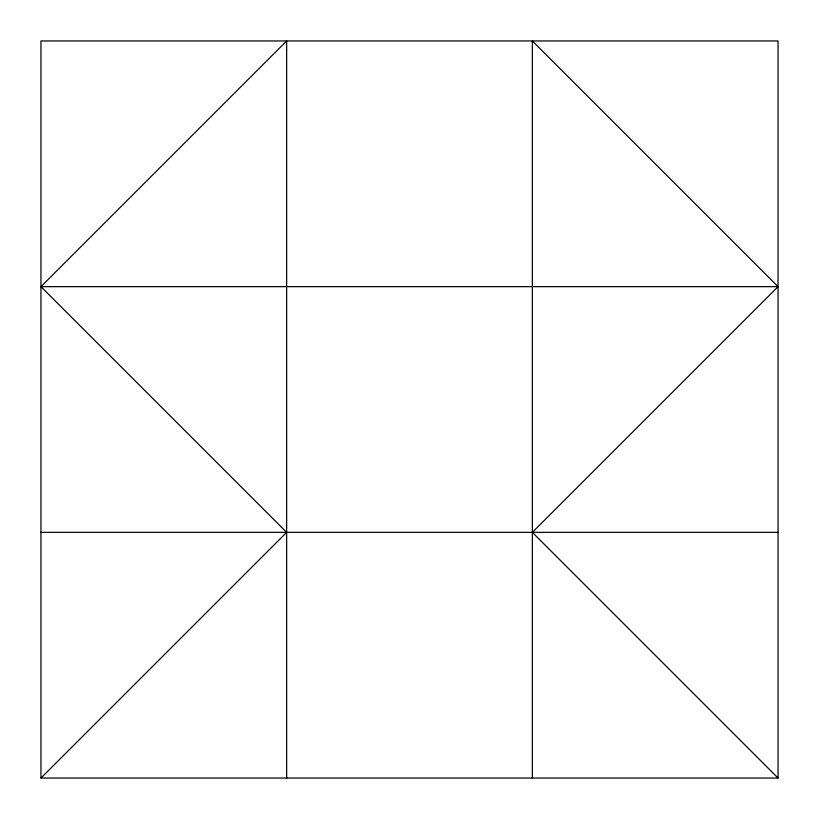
<?xml version="1.0" encoding="UTF-8"?>
<svg xmlns="http://www.w3.org/2000/svg" width="819" height="819" viewBox="0 0 819 819"><rect width="100%" height="100%" fill="white"/><g stroke="black" fill="none" stroke-linecap="round" stroke-linejoin="round"><path stroke-width="1.23" d="M40.95 778.05L778.05 778.05L778.05 40.95L40.95 40.95L40.95 778.05L286.65 532.35L40.95 286.65L286.65 40.95L286.65 778.05M532.35 778.05L532.35 40.95L778.05 286.65L532.35 532.35L778.05 778.05M40.95 286.65L778.05 286.65M40.95 532.35L778.05 532.35"/></g></svg>
